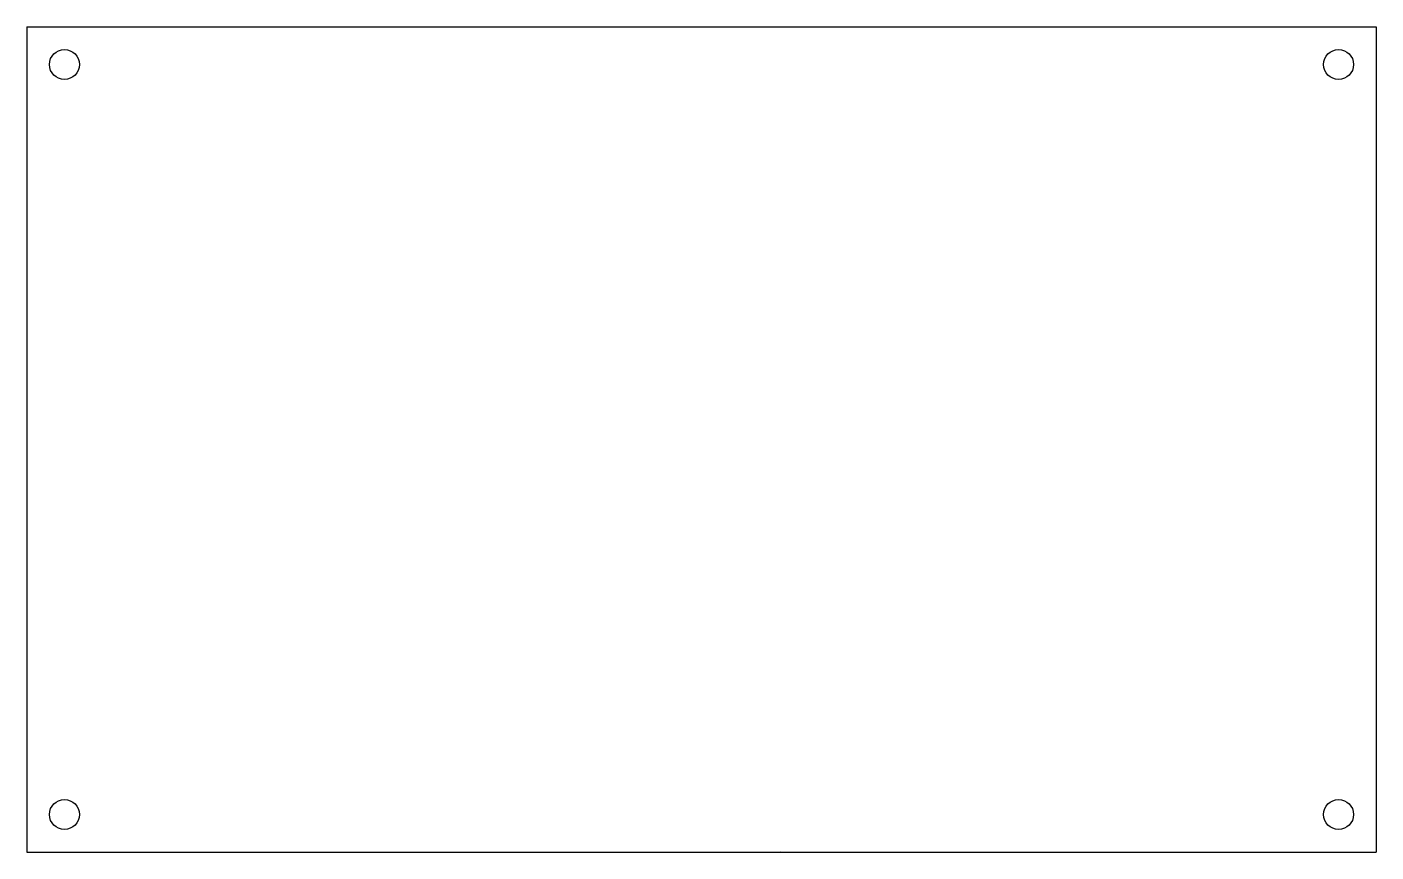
# Model space of a CAD drawing. Header units: millimetres. Extents: x 0 to 180, y 0 to 110.
import ezdxf

# ---------------------------------------------------------------- set-up
doc = ezdxf.new("R2010")
doc.units = ezdxf.units.MM
doc.layers.get('0').update_dxf_attribs({"color": 18, "lineweight": 25, "true_color": 0x000000})

msp = doc.modelspace()

# ---------------------------------------------------------------- linework, layer by layer
for p, q in [((0, 110), (180, 110)), ((0, 110), (0, 0)), ((180, 110), (180, 0)), ((0, 0), (0, 0)), ((0, 0), (180, 0)), ((100.54, 0.06), (100.54, 0.06))]:
    msp.add_line(p, q)
for centre in [(5, 105), (175, 105), (5, 5), (175, 5)]:
    msp.add_circle(centre, 2)

doc.saveas('drawing.dxf')
